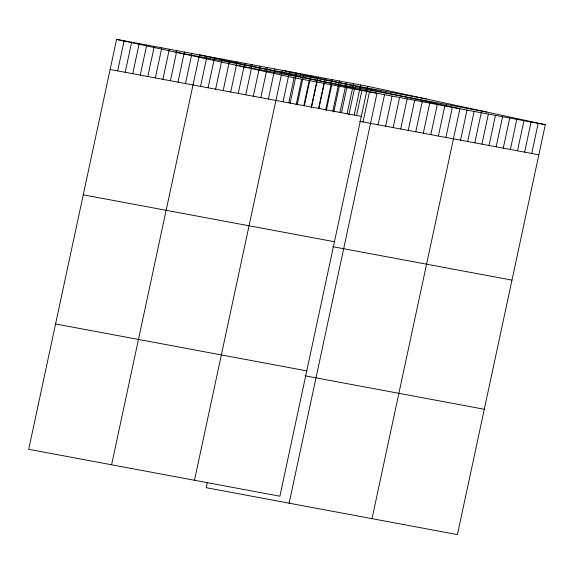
<?xml version="1.0" encoding="UTF-8"?>
<svg xmlns="http://www.w3.org/2000/svg" width="574" height="574" viewBox="0 0 574 574"><rect width="100%" height="100%" fill="white"/><g stroke="black" fill="none" stroke-linecap="round" stroke-linejoin="round"><path stroke-width="0.86" d="M367.769 86.294L116.579 39.398L28.7 449.306L279.89 496.209L367.769 86.294L545.3 124.694L457.421 534.602L206.231 487.706L207.343 482.519M117.663 70.903L124.113 40.804M125.197 72.31L131.647 42.211M132.73 73.716L139.188 43.617M140.271 75.122L146.722 45.023M147.805 76.529L154.255 46.429M155.339 77.935L161.789 47.836M162.873 79.341L169.33 49.242M170.413 80.747L176.864 50.648M177.947 82.154L184.398 52.055M185.481 83.56L191.938 53.461M111.593 464.782L199.472 54.874L377.003 93.268L289.124 503.183M200.556 86.38L207.006 56.281M208.089 87.786L214.54 57.687M215.623 89.192L222.081 59.093M223.164 90.599L229.614 60.5M230.698 92.005L237.148 61.906M238.232 93.411L244.689 63.312M245.772 94.818L252.223 64.719M253.306 96.224L259.757 66.125M260.84 97.63L267.29 67.531M268.374 99.037L274.831 68.937M194.486 480.259L282.365 70.351L459.896 108.744L372.017 518.659M283.032 101.777L289.483 71.678M288.758 102.732L294.11 77.791L545.3 124.694M290.15 103.105L296.6 73.006M296.112 104.999L301.644 79.198M297.26 104.432L303.718 74.333M303.833 105.544L309.178 80.611M304.378 105.76L310.835 75.66M311.187 107.812L316.712 82.017M311.495 107.087L317.953 76.995M318.613 108.421L325.071 78.322M318.907 108.357L324.253 83.424M325.731 109.749L332.181 79.65M326.254 110.624L331.786 84.83M332.848 111.076L339.299 80.977M333.788 112.038L339.32 86.236M339.966 112.404L346.416 82.304M341.508 112.583L346.861 87.643M347.083 113.731L353.534 83.639M348.863 114.85L354.395 89.049M354.201 115.065L360.651 84.966M356.583 115.396L361.929 90.455M363.012 121.961L369.462 91.862M378.087 124.773L384.537 94.674M385.62 126.18L392.071 96.088M393.154 127.593L399.612 97.494M400.695 128.999L407.145 98.9M408.229 130.406L414.679 100.307M415.763 131.812L422.213 101.713M423.296 133.218L429.754 103.119M430.837 134.625L437.288 104.525M438.371 136.031L444.821 105.932M445.905 137.437L452.362 107.338M460.556 140.171L467.014 110.079M467.674 141.505L474.131 111.406M474.791 142.833L481.249 112.734M481.909 144.16L488.366 114.061M489.026 145.487L495.477 115.388M496.144 146.815L502.594 116.723M503.262 148.149L509.712 118.05M510.379 149.477L516.83 119.378M517.497 150.804L523.947 120.705M524.614 152.132L531.065 122.032M531.732 153.459L538.182 123.367M175.163 52.069L426.353 98.965M235.519 65.12L486.716 112.023M110.122 69.49L361.319 116.393M359.661 121.336L538.85 154.793M83.252 194.83L334.448 241.733M332.791 246.677L511.979 280.126M55.57 323.966L306.76 370.869M305.11 375.812L484.291 409.269M116.579 39.398L294.11 77.791"/></g></svg>
